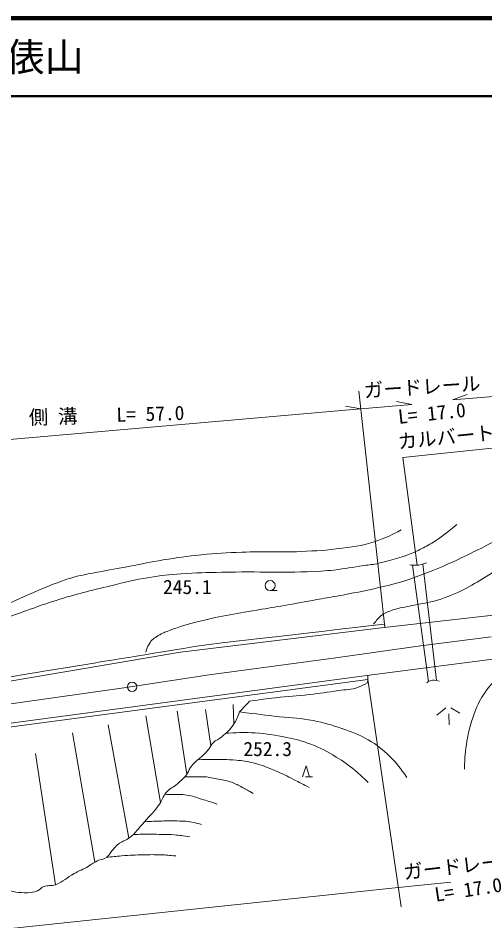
# Model space of a CAD drawing. Units: millimetres, scale not verified. Extents: x 40000 to 680000, y 20000 to 380000.
# Drawn here: x 424431 to 484376, y 264208 to 380000 of the extents above; entities that cross this region are included whole.
import ezdxf
from ezdxf.enums import TextEntityAlignment as Align

# ---------------------------------------------------------------- set-up
doc = ezdxf.new("R2010")
doc.units = ezdxf.units.MM
doc.header["$LTSCALE"] = 1000
for name, color, linetype, lineweight in [('M-BGD', 7, 'Continuous', 13), ('M-STR-HTXT', 7, 'Continuous', 13), ('M-TTL', 2, 'Continuous', 140), ('M-TTL-LINE', 7, 'Continuous', 50), ('M-TTL-TXT', 7, 'Continuous', 13)]:
    doc.layers.add(name, color=color, linetype=linetype, lineweight=lineweight)
doc.styles.add('ＭＳ ゴシック', font='')
doc.styles.get('ＭＳ ゴシック').set_extended_font_data('MS Gothic')

msp = doc.modelspace()

# ---------------------------------------------------------------- linework, layer by layer
at = {"layer": 'M-BGD'}
for p, q in [((475085, 309832), (477107, 294904)), ((476409, 309974), (478158, 295059)), ((456789, 306565), (457696, 306565)), ((489306, 303842), (471432, 301853)), ((471432, 301853), (445275, 298657)), ((445275, 298657), (414882, 293540)), ((469222, 295687), (485689, 297816)), ((415066, 288443), (469222, 295687)), ((452059, 291947), (452143, 289482)), ((444853, 291097), (446111, 283033)), ((448496, 291310), (449184, 286666)), ((479351, 291524), (478198, 290619)), ((479758, 290753), (479795, 289341)), ((480012, 291524), (481170, 290836)), ((440824, 290525), (442713, 279380)), ((431419, 288341), (434293, 271744)), ((436011, 289361), (438663, 274823)), ((426693, 285696), (429242, 268854)), ((461331, 282710), (462235, 282710))]:
    msp.add_line(p, q, dxfattribs=at)
for points in [[(469317, 294752), (469330, 295167), (469321, 295700)], [(393410, 285705), (401941, 286382), (407165, 286964), (416489, 288176), (469330, 295167)], [(460968, 282710), (461417, 284103), (461867, 282710)]]:
    msp.add_lwpolyline(points, dxfattribs=at)
for centre, radius in [((456789, 307213), 648), ((439078, 294247), 600)]:
    msp.add_circle(centre, radius, dxfattribs=at)
for points, knots in [([(409884, 292915), (409906, 293205), (409927, 293305), (409980, 293549), (410089, 294052), (410241, 294312), (410478, 294768), (410866, 295513), (411053, 295961), (411586, 296610), (412142, 297287), (412461, 297678), (413148, 298221), (414308, 299138), (415066, 299513), (416378, 300195), (417811, 300939), (418635, 301317), (420118, 301956), (422541, 303000), (423960, 303435), (426438, 304340), (427556, 304748), (428186, 304966), (429321, 305323), (432025, 306175), (433579, 306522), (436333, 307196), (438248, 307666), (439322, 307943), (441268, 308263), (442861, 308524), (443763, 308628), (445374, 308740), (447405, 308882), (448547, 308871), (450582, 308925), (455563, 309057), (458364, 308788), (463337, 309084), (463977, 309122), (464337, 309133), (464973, 309214), (466479, 309408), (467321, 309538), (468821, 309775), (469570, 309893), (470006, 309886), (470737, 310087), (472736, 310634), (473910, 310839), (475785, 311722), (476491, 312055), (476872, 312275), (477545, 312673), (478886, 313465), (479307, 313869), (480754, 315041)], [0, 0, 0, 0, 1, 1, 1, 2, 2, 2, 3, 3, 3, 4, 4, 4, 5, 5, 5, 6, 6, 6, 7, 7, 7, 8, 8, 8, 9, 9, 9, 10, 10, 10, 11, 11, 11, 12, 12, 12, 13, 13, 13, 14, 14, 14, 15, 15, 15, 16, 16, 16, 17, 17, 17, 18, 18, 18, 19, 19, 19, 19]), ([(440849, 298680), (440958, 299146), (441030, 299348), (441255, 299724), (441572, 300256), (441891, 300479), (442423, 300798), (442958, 301119), (443287, 301252), (443872, 301468), (445305, 301998), (446128, 302251), (447611, 302621), (450722, 303397), (452519, 303590), (455673, 304171), (456990, 304414), (457734, 304515), (459053, 304748), (460752, 305047), (461702, 305224), (463400, 305527), (464464, 305716), (465064, 305804), (466126, 306009), (468157, 306403), (469305, 306585), (471313, 307084), (473579, 307647), (474839, 308032), (477015, 308876), (479556, 309862), (480917, 310570), (483374, 311750), (484898, 312482), (485693, 313015), (487237, 313703), (488856, 314423), (489450, 314624), (491475, 315323)], [0, 0, 0, 0, 1, 1, 1, 2, 2, 2, 3, 3, 3, 4, 4, 4, 5, 5, 5, 6, 6, 6, 7, 7, 7, 8, 8, 8, 9, 9, 9, 10, 10, 10, 11, 11, 11, 12, 12, 12, 13, 13, 13, 13]), ([(418988, 302849), (420733, 303733), (421197, 303965), (422632, 304640), (424205, 305381), (425095, 305777), (426696, 306454), (427827, 306933), (428459, 307207), (429611, 307631), (430381, 307915), (430812, 308081), (431605, 308296), (432767, 308612), (433441, 308695), (434624, 308926), (436243, 309243), (437156, 309392), (438778, 309695), (440450, 310007), (441377, 310235), (443057, 310505), (444963, 310811), (446034, 310980), (447956, 311162), (449988, 311354), (451131, 311422), (453170, 311504), (456123, 311624), (457785, 311440), (460737, 311582), (462806, 311682), (463970, 311735), (466024, 312008), (467905, 312259), (468991, 312386), (470770, 313047), (471920, 313474), (472364, 313668), (473627, 314351)], [0, 0, 0, 0, 1, 1, 1, 2, 2, 2, 3, 3, 3, 4, 4, 4, 5, 5, 5, 6, 6, 6, 7, 7, 7, 8, 8, 8, 9, 9, 9, 10, 10, 10, 11, 11, 11, 12, 12, 12, 13, 13, 13, 13]), ([(488493, 310664), (486706, 309640), (486254, 309382), (484824, 308552), (483682, 307889), (483083, 307445), (481905, 306849), (480546, 306160), (479758, 305801), (478302, 305353), (477057, 304970), (476312, 304938), (475040, 304657), (474073, 304444), (473507, 304403), (472569, 304086), (471986, 303889), (471642, 303774), (471146, 303411), (470652, 303050), (470482, 302819), (470076, 302269)], [0, 0, 0, 0, 1, 1, 1, 2, 2, 2, 3, 3, 3, 4, 4, 4, 5, 5, 5, 6, 6, 6, 7, 7, 7, 7]), ([(474725, 309888), (475083, 309821), (475222, 309813), (475542, 309819), (476076, 309828), (476299, 309938), (476871, 310138)], [0, 0, 0, 0, 1, 1, 1, 2, 2, 2, 2]), ([(481754, 283653), (481798, 285323), (481828, 285870), (482065, 287267), (482341, 288887), (482596, 289790), (483203, 291317), (483612, 292348), (483930, 292903), (484589, 293794), (485410, 294906), (486040, 295415), (487160, 296225), (488099, 296905), (488722, 297183), (489833, 297519), (491254, 297950), (492134, 297794), (493609, 297970), (493609, 297970), (493609, 297970), (493609, 297970)], [0, 0, 0, 0, 1, 1, 1, 2, 2, 2, 3, 3, 3, 4, 4, 4, 5, 5, 5, 6, 6, 6, 7, 7, 7, 7]), ([(454137, 292382), (455745, 292624), (456176, 292683), (457488, 292838), (459175, 293037), (460131, 293038), (461819, 293233), (463288, 293402), (464106, 293542), (465568, 293762), (466567, 293913), (467176, 293825), (468119, 294185), (468603, 294369), (468804, 294451), (469317, 294752)], [0, 0, 0, 0, 1, 1, 1, 2, 2, 2, 3, 3, 3, 4, 4, 4, 5, 5, 5, 5]), ([(476925, 294766), (477078, 294901), (477170, 294946), (477347, 295022), (477768, 295202), (478044, 295079), (478518, 294973)], [0, 0, 0, 0, 1, 1, 1, 2, 2, 2, 2]), ([(447783, 285086), (448334, 285595), (448525, 285746), (448913, 286244), (449152, 286551), (449205, 286788), (449481, 287061), (449851, 287429), (450184, 287479), (450582, 287816), (451234, 288369), (451623, 288686), (452091, 289402), (452475, 289989), (452596, 290271), (452869, 291021)], [0, 0, 0, 0, 1, 1, 1, 2, 2, 2, 3, 3, 3, 4, 4, 4, 5, 5, 5, 5]), ([(452869, 291021), (455365, 290713), (455995, 290635), (458000, 290398), (459687, 290199), (460655, 290235), (462320, 289900), (463790, 289604), (464604, 289371), (466018, 288871), (467360, 288397), (468147, 288172), (469372, 287449), (470565, 286744), (471190, 286250), (472176, 285278), (473132, 284337), (473446, 283891), (474337, 282609)], [0, 0, 0, 0, 1, 1, 1, 2, 2, 2, 3, 3, 3, 4, 4, 4, 5, 5, 5, 6, 6, 6, 6]), ([(451443, 288305), (453032, 288386), (453525, 288396), (454857, 288319), (456455, 288226), (457345, 288056), (458914, 287737), (460152, 287486), (460846, 287311), (462030, 286872), (463364, 286376), (464069, 285973), (465284, 285231), (466281, 284622), (466818, 284236), (467714, 283486), (468397, 282915), (468632, 282697), (469390, 281942)], [0, 0, 0, 0, 1, 1, 1, 2, 2, 2, 3, 3, 3, 4, 4, 4, 5, 5, 5, 6, 6, 6, 6]), ([(433239, 271044), (433841, 271474), (434033, 271622), (434595, 271899), (435057, 272127), (435419, 272066), (435820, 272391), (436271, 272756), (436365, 273116), (436762, 273540), (437012, 273807), (437162, 273953), (437461, 274163), (437917, 274483), (438261, 274523), (438707, 274856), (439600, 275520), (439924, 276097), (440668, 276924), (441435, 277775), (441913, 278217), (442569, 279156), (442957, 279712), (443007, 280134), (443431, 280662), (443886, 281228), (444347, 281329), (444895, 281804), (445368, 282214), (445668, 282422), (446038, 282926), (446284, 283261), (446314, 283516), (446547, 283861), (446927, 284425), (447182, 284591), (447783, 285086)], [0, 0, 0, 0, 1, 1, 1, 2, 2, 2, 3, 3, 3, 4, 4, 4, 5, 5, 5, 6, 6, 6, 7, 7, 7, 8, 8, 8, 9, 9, 9, 10, 10, 10, 11, 11, 11, 12, 12, 12, 12]), ([(447513, 284866), (448284, 284913), (448564, 284919), (449275, 284929), (450509, 284946), (451202, 284917), (452432, 284818), (453297, 284749), (453783, 284681), (454627, 284479), (455873, 284181), (456527, 283853), (457708, 283357), (458681, 282950), (459204, 282671), (460145, 282194), (460796, 281865), (461008, 281755), (461800, 281329)], [0, 0, 0, 0, 1, 1, 1, 2, 2, 2, 3, 3, 3, 4, 4, 4, 5, 5, 5, 6, 6, 6, 6]), ([(445852, 282690), (446060, 282683), (446176, 282682), (446412, 282677), (447170, 282663), (447596, 282734), (448354, 282688), (449071, 282644), (449466, 282539), (450171, 282397), (450838, 282262), (451224, 282221), (451864, 281992), (452412, 281796), (452688, 281608), (453204, 281337), (453765, 281043), (453948, 280933), (454616, 280538)], [0, 0, 0, 0, 1, 1, 1, 2, 2, 2, 3, 3, 3, 4, 4, 4, 5, 5, 5, 6, 6, 6, 6]), ([(410758, 282362), (411094, 282060), (411191, 281961), (411448, 281685), (411874, 281228), (412011, 280886), (412424, 280418), (412690, 280117), (412891, 279995), (413141, 279680), (413412, 279339), (413457, 279072), (413733, 278735), (414075, 278316), (414425, 278238), (414782, 277832), (415365, 277168), (415402, 276582), (415976, 275910), (416297, 275535), (416615, 275454), (416911, 275059), (417174, 274707), (417198, 274434), (417430, 274062), (417731, 273580), (417914, 273318), (418272, 272878), (418540, 272548), (418733, 272400), (418999, 272068), (419312, 271675), (419382, 271374), (419726, 271008), (420049, 270664), (420296, 270541), (420660, 270240), (421063, 269908), (421305, 269742), (421689, 269388), (422117, 268993), (422219, 268582), (422748, 268339), (423789, 267861), (424490, 267812), (425635, 267830), (426153, 267838), (426458, 267877), (426939, 268068), (427284, 268205), (427378, 268470), (427724, 268604), (428288, 268822), (428683, 268650), (429252, 268858), (430270, 269230), (430669, 269786), (431633, 270282), (432250, 270600), (432468, 270707), (433239, 271044)], [0, 0, 0, 0, 1, 1, 1, 2, 2, 2, 3, 3, 3, 4, 4, 4, 5, 5, 5, 6, 6, 6, 7, 7, 7, 8, 8, 8, 9, 9, 9, 10, 10, 10, 11, 11, 11, 12, 12, 12, 13, 13, 13, 14, 14, 14, 15, 15, 15, 16, 16, 16, 17, 17, 17, 18, 18, 18, 19, 19, 19, 20, 20, 20, 20]), ([(443273, 280446), (443616, 280438), (443755, 280433), (444092, 280423), (444882, 280400), (445330, 280456), (446114, 280354), (446860, 280258), (447247, 280048), (447969, 279835), (448768, 279599), (449025, 279515), (450005, 279198)], [0, 0, 0, 0, 1, 1, 1, 2, 2, 2, 3, 3, 3, 4, 4, 4, 4]), ([(440676, 276932), (441646, 276983), (441988, 277002), (442879, 277020), (443655, 277037), (444090, 277060), (444866, 277034), (445724, 277006), (446216, 277004), (447054, 276813), (447425, 276728), (447566, 276698), (447995, 276557)], [0, 0, 0, 0, 1, 1, 1, 2, 2, 2, 3, 3, 3, 4, 4, 4, 4]), ([(439220, 275281), (439535, 275301), (439700, 275306), (440046, 275320), (441172, 275365), (441804, 275325), (442931, 275306), (443548, 275296), (443894, 275294), (444509, 275246), (445278, 275187), (445544, 275136), (446466, 274983)], [0, 0, 0, 0, 1, 1, 1, 2, 2, 2, 3, 3, 3, 4, 4, 4, 4]), ([(435760, 272345), (436618, 272456), (436924, 272488), (437711, 272555), (438834, 272650), (439466, 272661), (440592, 272688), (441423, 272709), (441889, 272720), (442720, 272688), (443493, 272659), (443755, 272635), (444695, 272545)], [0, 0, 0, 0, 1, 1, 1, 2, 2, 2, 3, 3, 3, 4, 4, 4, 4])]:
    msp.add_open_spline(points, degree=3, knots=knots, dxfattribs=at)
for points in [[(448620, 299636), (460060, 300957), (460060, 300957), (471499, 302277)], [(471499, 302277), (471507, 302070), (471507, 302070), (471515, 301863)], [(415002, 294156), (431811, 296896), (431811, 296896), (448620, 299636)], [(452869, 291021), (453503, 291702), (453503, 291702), (454137, 292382)], [(451443, 288305), (451269, 288289), (451216, 288284), (451116, 288275)]]:
    msp.add_open_spline(points, degree=3, dxfattribs=at)
at = {"layer": 'M-STR-HTXT'}
for p, q in [((468172, 332157), (471515, 301863)), ((480226, 331041), (482108, 331719)), ((480226, 331041), (485972, 331525)), ((468422, 329895), (466454, 330242)), ((468422, 329895), (475006, 330458)), ((475006, 330458), (473039, 330809)), ((412864, 325040), (468422, 329895)), ((473598, 266021), (469330, 295167)), ((473234, 268506), (479999, 269191)), ((329874, 253301), (473234, 268506))]:
    msp.add_line(p, q, dxfattribs=at)
for points in [[(511865, 327607), (473815, 323632), (475675, 309824)], [(485189, 300645), (476115, 299475), (465243, 297937)], [(438022, 294085), (448983, 295765), (465243, 297937)], [(438022, 294085), (414405, 290787), (404028, 289302), (394096, 288496), (383199, 287991), (335808, 286428)]]:
    msp.add_lwpolyline(points, dxfattribs=at)
at = {"layer": 'M-TTL'}
msp.add_line((680000, 380000), (40000, 380000), dxfattribs=at)
at = {"layer": 'M-TTL-LINE'}
msp.add_line((40000, 370000), (680000, 370000), dxfattribs=at)

# ---------------------------------------------------------------- texts
at = {"layer": 'M-BGD', "style": 'ＭＳ ゴシック'}
for s, p in [('245.1', (443050, 305579)), ('252.3', (453362, 284797))]:
    msp.add_text(s, height=1833, dxfattribs=at).set_placement(p, align=Align.BOTTOM_LEFT)
at = {"layer": 'M-STR-HTXT', "style": 'ＭＳ ゴシック'}
for s, rotation, p in [('ガードレール', 3.602, (468914, 330767)), ('側 溝\u3000\u3000L= 57.0', 1.718, (425858, 327320)), ('L= 17.0', 5.968, (473369, 327406)), ('カルバート L= 15.0 W= 1.5 H= 1.5', 5.584, (473316, 324198)), ('ガードレール', 6.56, (474080, 268986)), ('L= 17.0', 8.753, (478146, 266121))]:
    msp.add_text(s, height=1833, rotation=rotation, dxfattribs=at).set_placement(p, align=Align.BOTTOM_LEFT)
at = {"layer": 'M-TTL-TXT', "style": 'ＭＳ ゴシック'}
msp.add_text('地 名      長門市大字俵山', height=3666, dxfattribs=at).set_placement((370380, 375000), align=Align.MIDDLE_LEFT)

doc.saveas('drawing.dxf')
